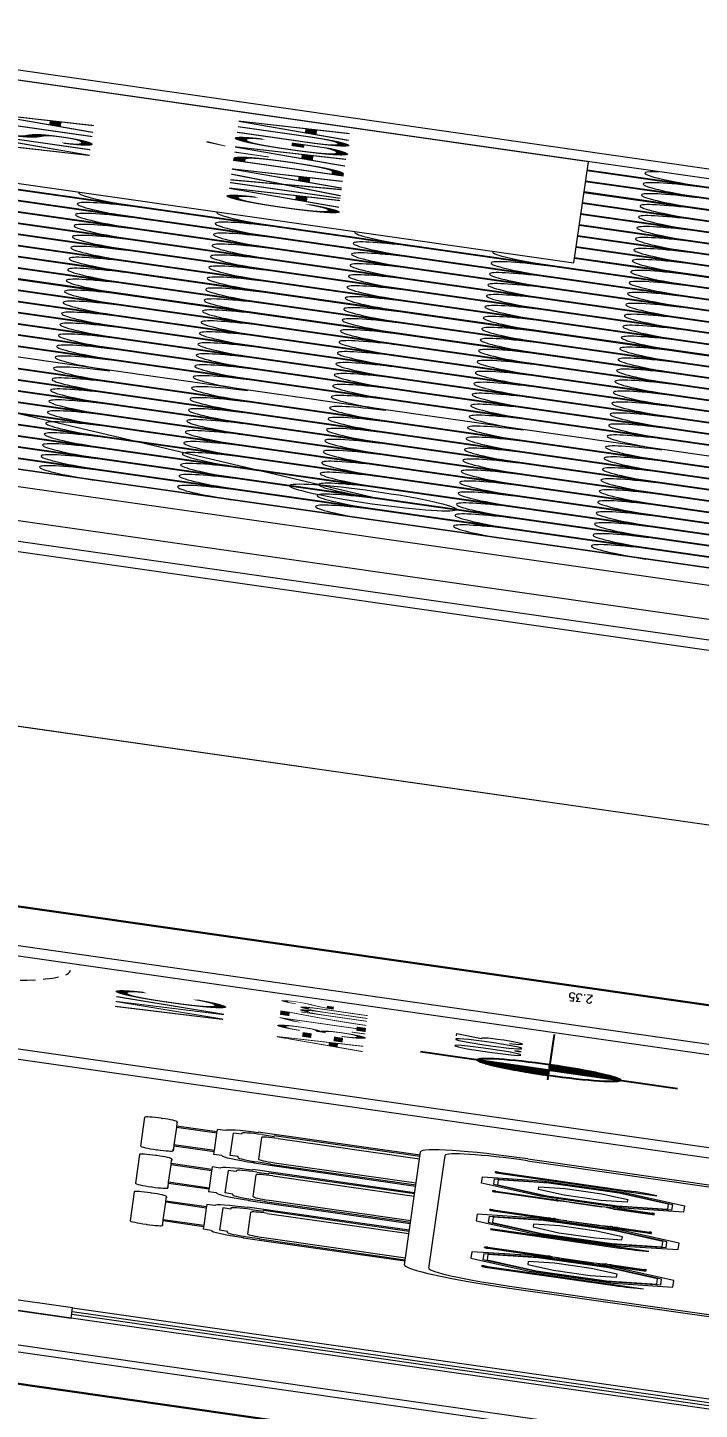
# Model space of a CAD drawing. Header units: millimetres. Extents: x -361192058 to 101130107379, y -14071650034 to 19218552450.
# Drawn here: x -135219.9 to -135174.8, y 41612.6 to 41705.3 of the extents above; entities that cross this region are included whole.
import ezdxf
from ezdxf.enums import TextEntityAlignment as Align

# ---------------------------------------------------------------- set-up
doc = ezdxf.new("R2010")
doc.units = ezdxf.units.MM
doc.header["$LTSCALE"] = 0.5
doc.linetypes.add('HIDDEN2', pattern=[0.1875, 0.125, -0.0625])
for name, color, linetype in [('02', 2, 'Continuous'), ('ARCO', 7, 'HIDDEN2'), ('COTAS', 7, 'Continuous'), ('DIVERSOS', 4, 'Continuous'), ('ESQUADRIA', 3, 'Continuous'), ('MOBIL-I', 251, 'Continuous'), ('parede', 2, 'Continuous'), ('PISO', 8, 'Continuous'), ('texto pequeno', 3, 'Continuous'), ('TEXTO2', 3, 'Continuous'), ('TXT_0', 7, 'Continuous'), ('V5', 4, 'Continuous')]:
    doc.layers.add(name, color=color, linetype=linetype)
doc.styles.add('ADITIVOCAD', font='ROMANS.shx')
doc.styles.add('SANSSERIF', font='sas_____.pfb', dxfattribs={"height": 1})
doc.styles.get("Standard").update_dxf_attribs({"font": 'txt.shx', "height": 0.12})
doc.dimstyles.new('ESCALA50', dxfattribs={"dimtxt": 0.1, "dimasz": 0.06, "dimexe": 0.18, "dimexo": 0.06, "dimgap": 0.1, "dimtad": 1, "dimzin": 4, "dimdsep": 46, "dimtxsty": 'Standard', "dimblk1": 'BOLA', "dimblk2": 'BOLA', "dimsah": 1, "dimcen": -0.06, "dimse1": 1, "dimse2": 1, "dimclrd": 7, "dimclrt": 3, "dimadec": 0, "dimazin": 0, "dimtfac": 1, "dimtix": 1, "dimtmove": 0, "dimatfit": 3, "dimldrblk": 'BOLA', "dimfxl": 0, "dimtolj": 1, "dimtzin": 4, "dimarcsym": 0})

# ---------------------------------------------------------------- blocks, each defined once
blk = doc.blocks.new('BOLA')
for p, q in [((0, -1.435), (0, 1.435)), ((-1.435, 0), (1.435, 0))]:
    blk.add_line(p, q)
blk.add_circle((0, 0), 0.452)
blk = doc.blocks.new('*D896')
at = {"layer": 'Defpoints', "color": 0, "transparency": 16777216}
for p in [(4172.3324, 2437.9651), (4172.8959, 2437.9651), (4172.3324, 2430.9151)]:
    blk.add_point(p, dxfattribs=at)
at = {"layer": 'DIVERSOS', "color": 7, "lineweight": -2, "transparency": 16777216}
blk.add_line((4172.8959, 2430.9751), (4172.8959, 2437.9051), dxfattribs=at)
at = {"layer": 'DIVERSOS', "color": 7, "lineweight": -2, "transparency": 16777216, "xscale": 0.06, "yscale": 0.06, "zscale": 0.06}
for p, rotation in [((4172.8959, 2437.9651), 90), ((4172.8959, 2430.9151), 270)]:
    blk.add_blockref('BOLA', p, dxfattribs=dict(at, rotation=rotation))
at = {"layer": 'DIVERSOS', "color": 3, "lineweight": 18, "transparency": 16777216, "insert": (4172.7359, 2434.4401), "char_height": 0.12, "attachment_point": 5, "rotation": 90}
blk.add_mtext('\\A1;7.05', dxfattribs=at)
blk = doc.blocks.new('Adc_nivelpl')
h = blk.add_hatch()
h.set_pattern_fill('_U', color=256, scale=0.005, angle=45, style=0, double=1)
h.set_pattern_definition([(45, (-5.8772514, -3.5161936), (-0.003535534, 0.003535534), []), (135, (-5.8772514, -3.5161936), (-0.003535534, -0.003535534), [])])
h.paths.add_polyline_path([(0.1954, -0.0865, 0.414214), (0.0865, -0.1954), (0.1954, -0.1954)])
h.paths.add_polyline_path([(0.1954, -0.1954), (0.1954, -0.3043, 0.414214), (0.3043, -0.1954)])
for p, q in [((0.1954, 0), (0.1954, -0.3908)), ((0.8958, -0.1954), (0, -0.1954))]:
    blk.add_line(p, q)
blk.add_circle((0.1954, -0.1954), 0.1089)
at = {"flags": 8}
blk.add_attdef('NIVEL', (0.3642, -0.1501), '', height=0.1, dxfattribs=at)
blk = doc.blocks.new('*D1426')
at = {"layer": 'Defpoints', "color": 0, "transparency": 16777216}
for p in [(4185.9588, 2433.2932), (4185.9588, 2430.9432), (4186.6764, 2430.9432)]:
    blk.add_point(p, dxfattribs=at)
at = {"layer": 'DIVERSOS', "color": 7, "lineweight": -2, "transparency": 16777216}
blk.add_line((4186.6764, 2433.2332), (4186.6764, 2431.0032), dxfattribs=at)
at = {"layer": 'DIVERSOS', "color": 7, "lineweight": -2, "transparency": 16777216, "xscale": 0.06, "yscale": 0.06, "zscale": 0.06}
for p, rotation in [((4186.6764, 2433.2932), 90), ((4186.6764, 2430.9432), 270)]:
    blk.add_blockref('BOLA', p, dxfattribs=dict(at, rotation=rotation))
at = {"layer": 'DIVERSOS', "color": 3, "lineweight": 18, "transparency": 16777216, "insert": (4186.5164, 2432.1182), "char_height": 0.12, "attachment_point": 5, "rotation": 90}
blk.add_mtext('\\A1;2.35', dxfattribs=at)
blk = doc.blocks.new('*D1464')
at = {"layer": 'Defpoints', "color": 0, "transparency": 16777216}
for p in [(4179.7425, 2433.2932), (4180.8088, 2433.2932), (4180.8088, 2427.1432)]:
    blk.add_point(p, dxfattribs=at)
at = {"layer": 'DIVERSOS', "color": 7, "lineweight": -2, "transparency": 16777216}
blk.add_line((4179.7425, 2427.2032), (4179.7425, 2433.2332), dxfattribs=at)
at = {"layer": 'DIVERSOS', "color": 7, "lineweight": -2, "transparency": 16777216, "xscale": 0.06, "yscale": 0.06, "zscale": 0.06}
for p, rotation in [((4179.7425, 2433.2932), 90), ((4179.7425, 2427.1432), 270)]:
    blk.add_blockref('BOLA', p, dxfattribs=dict(at, rotation=rotation))
at = {"layer": 'DIVERSOS', "color": 3, "lineweight": 18, "transparency": 16777216, "insert": (4179.5825, 2430.2182), "char_height": 0.12, "attachment_point": 5, "rotation": 90}
blk.add_mtext('\\A1;6.15', dxfattribs=at)
blk = doc.blocks.new('*D1773')
at = {"layer": '02', "color": 7, "lineweight": -2, "transparency": 16777216}
blk.add_line((4184.6688, 2432.868), (4185.8988, 2432.868), dxfattribs=at)
at = {"layer": 'Defpoints', "color": 0, "transparency": 16777216}
for p in [(4185.9588, 2432.868), (4184.6088, 2430.9503), (4185.9588, 2430.9503)]:
    blk.add_point(p, dxfattribs=at)
at = {"layer": '02', "color": 7, "lineweight": -2, "transparency": 16777216, "xscale": 0.06, "yscale": 0.06, "zscale": 0.06, "rotation": 180}
blk.add_blockref('BOLA', (4184.6088, 2432.868), dxfattribs=at)
at = {"layer": '02', "color": 7, "lineweight": -2, "transparency": 16777216, "xscale": 0.06, "yscale": 0.06, "zscale": 0.06}
blk.add_blockref('BOLA', (4185.9588, 2432.868), dxfattribs=at)
at = {"layer": '02', "color": 3, "transparency": 16777216, "insert": (4185.2838, 2433.028), "char_height": 0.12, "attachment_point": 5}
blk.add_mtext('\\A1;1.35', dxfattribs=at)
blk = doc.blocks.new('APROVADO QUADRA 21.2 MBVII')
at = {"layer": '02', "color": 2, "lineweight": 18}
blk.add_line((4185.9588, 2433.2932), (4185.9588, 2430.9432), dxfattribs=at)
at = {"layer": '02', "color": 8, "lineweight": 18}
for p, q in [((4192.2773, 2431.1104), (4192.2773, 2433.1934)), ((4192.7773, 2433.1934), (4192.7773, 2428.1934))]:
    blk.add_line(p, q, dxfattribs=at)
at = {"layer": '02', "lineweight": 18}
for points in [[(4189.29, 2443.4403), (4175.4514, 2443.4403), (4175.4514, 2409.6235), (4189.29, 2409.6235)], [(4189.29, 2434.2398), (4201.81, 2434.2398), (4201.81, 2425.7872), (4189.29, 2425.7872)]]:
    blk.add_lwpolyline(points, close=True, dxfattribs=at)
at = {"layer": 'ARCO', "lineweight": 18}
blk.add_arc((4185.8588, 2433.2932), 0.6, 180, 270, dxfattribs=at)
at = {"layer": 'COTAS', "lineweight": 18}
for p, q in [((4191.8273, 2430.7434), (4191.8273, 2433.1934)), ((4191.9773, 2430.7934), (4191.9773, 2433.1934)), ((4198.6773, 2430.7434), (4198.6773, 2433.1934)), ((4198.8273, 2433.1934), (4198.8273, 2430.7434))]:
    blk.add_line(p, q, dxfattribs=at)
at = {"layer": 'DIVERSOS', "lineweight": 18}
for p, q in [((4193.3525, 2432.4306), (4194.5231, 2433.4295)), ((4193.0273, 2433.1934), (4193.0273, 2431.1104)), ((4180.8088, 2430.6369), (4180.8088, 2432.6369)), ((4180.9588, 2432.6369), (4180.9588, 2430.6369))]:
    blk.add_line(p, q, dxfattribs=at)
blk.add_lwpolyline([(4198.6773, 2432.2434), (4198.6773, 2433.1934), (4197.1773, 2433.1934), (4197.1773, 2432.2434)], close=True, dxfattribs=at)
blk.add_circle((4193.3525, 2432.4306), 0.0956, dxfattribs=at)
at = {"layer": 'ESQUADRIA', "lineweight": 18}
for p, q in [((4180.8638, 2432.6369), (4180.8638, 2430.6369)), ((4180.9038, 2432.6369), (4180.9038, 2430.6369))]:
    blk.add_line(p, q, dxfattribs=at)
at = {"layer": 'MOBIL-I', "lineweight": 18}
for p, q in [((4182.7913, 2432.5672), (4182.7913, 2432.5681)), ((4183.3462, 2432.5672), (4183.3462, 2432.5681)), ((4183.4321, 2432.5672), (4183.4321, 2432.5681)), ((4182.3632, 2432.5497), (4182.3447, 2432.5497)), ((4182.4094, 2432.5035), (4182.4094, 2432.5497)), ((4182.4278, 2432.5035), (4182.4278, 2432.5497)), ((4182.6859, 2432.5035), (4182.6859, 2432.5497)), ((4182.7044, 2432.5035), (4182.7044, 2432.5497)), ((4182.7693, 2432.5497), (4182.7508, 2432.5497)), ((4182.918, 2432.5497), (4182.8996, 2432.5497)), ((4182.9642, 2432.5035), (4182.9642, 2432.5497)), ((4182.9827, 2432.5035), (4182.9827, 2432.5497)), ((4183.2407, 2432.5035), (4183.2407, 2432.5497)), ((4183.2592, 2432.5035), (4183.2592, 2432.5497)), ((4183.3241, 2432.5497), (4183.3056, 2432.5497)), ((4183.4541, 2432.5497), (4183.4726, 2432.5497)), ((4183.519, 2432.5035), (4183.519, 2432.5497)), ((4183.5375, 2432.5035), (4183.5375, 2432.5497)), ((4183.7956, 2432.5035), (4183.7956, 2432.5497)), ((4183.814, 2432.5035), (4183.814, 2432.5497)), ((4183.8602, 2432.5497), (4183.8787, 2432.5497)), ((4182.4094, 2432.5035), (4182.3725, 2432.5035)), ((4182.3725, 2432.4943), (4182.3725, 2432.5035)), ((4182.4278, 2432.5035), (4182.4094, 2432.5035)), ((4182.6859, 2432.5035), (4182.4278, 2432.5035)), ((4182.7044, 2432.5035), (4182.6859, 2432.5035)), ((4182.7413, 2432.5035), (4182.7044, 2432.5035)), ((4182.7413, 2432.4943), (4182.7413, 2432.5035)), ((4182.9642, 2432.5035), (4182.9273, 2432.5035)), ((4182.9273, 2432.4943), (4182.9273, 2432.5035)), ((4182.9827, 2432.5035), (4182.9642, 2432.5035)), ((4183.2407, 2432.5035), (4182.9827, 2432.5035)), ((4183.2592, 2432.5035), (4183.2407, 2432.5035)), ((4183.2961, 2432.5035), (4183.2592, 2432.5035)), ((4183.2961, 2432.4943), (4183.2961, 2432.5035)), ((4183.4821, 2432.5035), (4183.519, 2432.5035)), ((4183.4821, 2432.4943), (4183.4821, 2432.5035)), ((4183.519, 2432.5035), (4183.5375, 2432.5035)), ((4183.5375, 2432.5035), (4183.7956, 2432.5035)), ((4183.7956, 2432.5035), (4183.814, 2432.5035)), ((4183.814, 2432.5035), (4183.8509, 2432.5035)), ((4183.8509, 2432.4943), (4183.8509, 2432.5035)), ((4182.3771, 2432.4758), (4182.3909, 2432.4758)), ((4182.7228, 2432.4851), (4182.3909, 2432.4851)), ((4182.3909, 2432.4758), (4182.3909, 2432.4851)), ((4182.7228, 2432.4758), (4182.7228, 2432.4851)), ((4182.7367, 2432.4758), (4182.7228, 2432.4758)), ((4182.9319, 2432.4758), (4182.9458, 2432.4758)), ((4183.2776, 2432.4851), (4182.9458, 2432.4851)), ((4182.9458, 2432.4758), (4182.9458, 2432.4851)), ((4183.2776, 2432.4758), (4183.2776, 2432.4851)), ((4183.2915, 2432.4758), (4183.2776, 2432.4758)), ((4183.4867, 2432.4758), (4183.5006, 2432.4758)), ((4183.5006, 2432.4851), (4183.8325, 2432.4851)), ((4183.5006, 2432.4758), (4183.5006, 2432.4851)), ((4183.8325, 2432.4758), (4183.8325, 2432.4851)), ((4183.8463, 2432.4758), (4183.8325, 2432.4758)), ((4182.3262, 2432.2728), (4182.3262, 2432.4574)), ((4182.3356, 2432.4574), (4182.3262, 2432.4574)), ((4182.354, 2432.4528), (4182.354, 2432.4389)), ((4182.3955, 2432.4528), (4182.7182, 2432.4528)), ((4182.7597, 2432.4528), (4182.7597, 2432.4389)), ((4182.7782, 2432.4574), (4182.7876, 2432.4574)), ((4182.7876, 2432.2728), (4182.7876, 2432.4574)), ((4182.881, 2432.2728), (4182.881, 2432.4574)), ((4182.8904, 2432.4574), (4182.881, 2432.4574)), ((4182.9088, 2432.4528), (4182.9088, 2432.4389)), ((4182.9504, 2432.4528), (4183.273, 2432.4528)), ((4183.3146, 2432.4528), (4183.3146, 2432.4389)), ((4183.333, 2432.4574), (4183.3424, 2432.4574)), ((4183.3424, 2432.2728), (4183.3424, 2432.4574)), ((4183.4358, 2432.2728), (4183.4358, 2432.4574)), ((4183.4452, 2432.4574), (4183.4358, 2432.4574)), ((4183.4637, 2432.4528), (4183.4637, 2432.4389)), ((4183.8279, 2432.4528), (4183.5052, 2432.4528)), ((4183.8694, 2432.4528), (4183.8694, 2432.4389)), ((4183.8878, 2432.4574), (4183.8972, 2432.4574)), ((4183.8972, 2432.2728), (4183.8972, 2432.4574)), ((4182.3446, 2432.2728), (4182.3446, 2432.4389)), ((4182.354, 2432.4389), (4182.3446, 2432.4389)), ((4182.3771, 2432.4343), (4182.3771, 2432.2728)), ((4182.7367, 2432.4343), (4182.7367, 2432.2728)), ((4182.7597, 2432.4389), (4182.7691, 2432.4389)), ((4182.7691, 2432.2728), (4182.7691, 2432.4389)), ((4182.8994, 2432.2728), (4182.8994, 2432.4389)), ((4182.9088, 2432.4389), (4182.8994, 2432.4389)), ((4182.9319, 2432.4343), (4182.9319, 2432.2728)), ((4183.2915, 2432.4343), (4183.2915, 2432.2728)), ((4183.3146, 2432.4389), (4183.324, 2432.4389)), ((4183.324, 2432.2728), (4183.324, 2432.4389)), ((4183.4543, 2432.2728), (4183.4543, 2432.4389)), ((4183.4637, 2432.4389), (4183.4543, 2432.4389)), ((4183.4867, 2432.4343), (4183.4867, 2432.2728)), ((4183.8463, 2432.4343), (4183.8463, 2432.2728)), ((4183.8694, 2432.4389), (4183.8788, 2432.4389)), ((4183.8788, 2432.2728), (4183.8788, 2432.4389)), ((4182.276, 2432.2728), (4183.9474, 2432.2728)), ((4182.276, 2432.2448), (4183.9474, 2432.2448)), ((4182.4093, 2432.1822), (4182.4093, 2432.0345)), ((4182.4121, 2432.1803), (4182.4121, 2432.1176)), ((4182.413, 2432.1859), (4182.4195, 2432.1859)), ((4182.4148, 2432.1831), (4182.4176, 2432.1831)), ((4182.4204, 2432.1803), (4182.4204, 2432.1176)), ((4182.4232, 2432.1822), (4182.4232, 2432.0013)), ((4182.6881, 2432.1822), (4182.6881, 2432.1134)), ((4182.6908, 2432.1822), (4182.6908, 2432.1189)), ((4182.6918, 2432.1859), (4182.6982, 2432.1859)), ((4182.6918, 2432.1831), (4182.6982, 2432.1831)), ((4182.6991, 2432.1822), (4182.6991, 2432.1189)), ((4182.7019, 2432.1822), (4182.7019, 2432.1134)), ((4182.9641, 2432.1822), (4182.9641, 2432.0345)), ((4182.9669, 2432.1803), (4182.9669, 2432.1176)), ((4182.9752, 2432.1803), (4182.9752, 2432.1176)), ((4182.978, 2432.1822), (4182.978, 2432.0013)), ((4183.2429, 2432.1822), (4183.2429, 2432.1134)), ((4183.2457, 2432.1822), (4183.2457, 2432.1189)), ((4183.2466, 2432.1859), (4183.253, 2432.1859)), ((4183.2466, 2432.1831), (4183.253, 2432.1831)), ((4183.254, 2432.1822), (4183.254, 2432.1189)), ((4183.2567, 2432.1822), (4183.2567, 2432.1134)), ((4183.5215, 2432.1822), (4183.5215, 2432.1134)), ((4183.5243, 2432.1822), (4183.5243, 2432.1189)), ((4183.5316, 2432.1859), (4183.5252, 2432.1859)), ((4183.5316, 2432.1831), (4183.5252, 2432.1831)), ((4183.5326, 2432.1822), (4183.5326, 2432.1189)), ((4183.5353, 2432.1822), (4183.5353, 2432.1134)), ((4183.8002, 2432.1822), (4183.8002, 2432.0013)), ((4183.803, 2432.1803), (4183.803, 2432.1176)), ((4183.8104, 2432.1859), (4183.8039, 2432.1859)), ((4183.8086, 2432.1831), (4183.8058, 2432.1831)), ((4183.8113, 2432.1803), (4183.8113, 2432.1176)), ((4183.8141, 2432.1822), (4183.8141, 2432.0345)), ((4182.1548, 2432.1516), (4182.1548, 2431.5923)), ((4182.1828, 2432.1516), (4182.1828, 2431.5923)), ((4184.0406, 2432.1516), (4184.0406, 2431.5923)), ((4184.0686, 2432.1516), (4184.0686, 2431.5923)), ((4182.6936, 2432.1162), (4182.6964, 2432.1162)), ((4183.2484, 2432.1162), (4183.2512, 2432.1162)), ((4183.5298, 2432.1162), (4183.527, 2432.1162)), ((4182.4093, 2432.112), (4182.4232, 2432.112)), ((4182.4148, 2432.1148), (4182.4176, 2432.1148)), ((4182.7019, 2432.1134), (4182.6881, 2432.1134)), ((4182.9641, 2432.112), (4182.978, 2432.112)), ((4182.9697, 2432.1148), (4182.9724, 2432.1148)), ((4183.2567, 2432.1134), (4183.2429, 2432.1134)), ((4183.5215, 2432.1134), (4183.5353, 2432.1134)), ((4183.8141, 2432.112), (4183.8002, 2432.112)), ((4183.8086, 2432.1148), (4183.8058, 2432.1148)), ((4182.6927, 2432.0982), (4182.6927, 2432.0613)), ((4182.6973, 2432.0982), (4182.6973, 2432.0613)), ((4183.2475, 2432.0982), (4183.2475, 2432.0613)), ((4183.2521, 2432.0982), (4183.2521, 2432.0613)), ((4183.5261, 2432.0982), (4183.5261, 2432.0613)), ((4183.5307, 2432.0982), (4183.5307, 2432.0613)), ((4182.6858, 2432.0462), (4182.6861, 2432.0038)), ((4182.6885, 2432.0404), (4182.6882, 2432.0038)), ((4182.6897, 2432.0428), (4182.6898, 2432.0428)), ((4182.691, 2432.0404), (4182.6913, 2432.0038)), ((4182.6938, 2432.0404), (4182.6934, 2432.0038)), ((4182.695, 2432.0428), (4182.695, 2432.0428)), ((4182.6962, 2432.0404), (4182.6965, 2432.0038)), ((4182.699, 2432.0404), (4182.6986, 2432.0038)), ((4182.7002, 2432.0428), (4182.7003, 2432.0428)), ((4182.7015, 2432.0404), (4182.7018, 2432.0038)), ((4182.7042, 2432.0462), (4182.7039, 2432.0038)), ((4183.2406, 2432.0462), (4183.2409, 2432.0038)), ((4183.2434, 2432.0404), (4183.243, 2432.0038)), ((4183.2446, 2432.0428), (4183.2446, 2432.0428)), ((4183.2458, 2432.0404), (4183.2462, 2432.0038)), ((4183.2486, 2432.0404), (4183.2483, 2432.0038)), ((4183.2498, 2432.0428), (4183.2498, 2432.0428)), ((4183.251, 2432.0404), (4183.2514, 2432.0038)), ((4183.2538, 2432.0404), (4183.2535, 2432.0038)), ((4183.255, 2432.0428), (4183.2551, 2432.0428)), ((4183.2563, 2432.0404), (4183.2566, 2432.0038)), ((4183.259, 2432.0462), (4183.2587, 2432.0038)), ((4183.5192, 2432.0462), (4183.5195, 2432.0038)), ((4183.5219, 2432.0404), (4183.5216, 2432.0038)), ((4183.5232, 2432.0428), (4183.5231, 2432.0428)), ((4183.5244, 2432.0404), (4183.5248, 2432.0038)), ((4183.5272, 2432.0404), (4183.5269, 2432.0038)), ((4183.5284, 2432.0428), (4183.5284, 2432.0428)), ((4183.5296, 2432.0404), (4183.53, 2432.0038)), ((4183.5324, 2432.0404), (4183.5321, 2432.0038)), ((4183.5337, 2432.0428), (4183.5336, 2432.0428)), ((4183.5349, 2432.0404), (4183.5352, 2432.0038)), ((4183.5376, 2432.0462), (4183.5373, 2432.0038)), ((4182.6871, 2432.0013), (4182.6872, 2432.0013)), ((4182.6924, 2432.0013), (4182.6924, 2432.0013)), ((4182.6976, 2432.0013), (4182.6976, 2432.0013)), ((4182.7028, 2432.0013), (4182.7028, 2432.0013)), ((4183.242, 2432.0013), (4183.242, 2432.0013)), ((4183.2472, 2432.0013), (4183.2472, 2432.0013)), ((4183.2524, 2432.0013), (4183.2524, 2432.0013)), ((4183.2577, 2432.0013), (4183.2577, 2432.0013)), ((4183.5206, 2432.0013), (4183.5206, 2432.0013)), ((4183.5258, 2432.0013), (4183.5258, 2432.0013)), ((4183.531, 2432.0013), (4183.531, 2432.0013)), ((4183.5363, 2432.0013), (4183.5362, 2432.0013))]:
    blk.add_line(p, q, dxfattribs=at)
for points in [[(4182.7729, 2432.5866), (4182.3446, 2432.5866, 0.414214), (4182.3262, 2432.5681), (4182.3262, 2432.5672, 0.414214), (4182.3437, 2432.5497), (4182.4094, 2432.5497, 0.414214)], [(4182.7913, 2432.5681, 0.414214), (4182.7729, 2432.5866, 0.414214)], [(4183.3277, 2432.5866), (4182.8994, 2432.5866, 0.414214), (4182.881, 2432.5681), (4182.881, 2432.5672, 0.414214), (4182.8985, 2432.5497), (4182.9642, 2432.5497, 0.414214)], [(4183.3462, 2432.5681, 0.414214), (4183.3277, 2432.5866, 0.414214)], [(4183.4321, 2432.5681, -0.414214), (4183.4505, 2432.5866, -0.414214)], [(4183.4505, 2432.5866), (4183.8788, 2432.5866, -0.414214), (4183.8972, 2432.5681), (4183.8972, 2432.5672, -0.414214), (4183.8797, 2432.5497), (4183.814, 2432.5497, -0.414214)], [(4182.7044, 2432.5497), (4182.7738, 2432.5497, 0.414214), (4182.7913, 2432.5672)], [(4183.2592, 2432.5497), (4183.3286, 2432.5497, 0.414214), (4183.3462, 2432.5672)], [(4183.519, 2432.5497), (4183.4496, 2432.5497, -0.414214), (4183.4321, 2432.5672)], [(4182.4094, 2432.5497), (4182.4278, 2432.5497, 0.414214)], [(4182.4278, 2432.5497), (4182.6859, 2432.5497, 0.414214)], [(4182.6859, 2432.5497), (4182.7044, 2432.5497, 0.414214)], [(4182.9642, 2432.5497), (4182.9827, 2432.5497, 0.414214)], [(4182.9827, 2432.5497), (4183.2407, 2432.5497, 0.414214)], [(4183.2407, 2432.5497), (4183.2592, 2432.5497, 0.414214)], [(4183.5375, 2432.5497), (4183.519, 2432.5497, -0.414214)], [(4183.7956, 2432.5497), (4183.5375, 2432.5497, -0.414214)], [(4183.814, 2432.5497), (4183.7956, 2432.5497, -0.414214)]]:
    blk.add_lwpolyline(points, format="xyb", dxfattribs=at)
for points in [[(4182.4416, 2432.0364), (4182.5092, 2431.9688), (4182.6048, 2431.9688), (4182.6724, 2432.0364), (4182.6724, 2432.132), (4182.6048, 2432.1995), (4182.5092, 2432.1995), (4182.4416, 2432.132)], [(4182.9965, 2432.0364), (4183.064, 2431.9688), (4183.1596, 2431.9688), (4183.2272, 2432.0364), (4183.2272, 2432.132), (4183.1596, 2432.1995), (4183.064, 2432.1995), (4182.9965, 2432.132)], [(4183.7818, 2432.0364), (4183.7142, 2431.9688), (4183.6186, 2431.9688), (4183.551, 2432.0364), (4183.551, 2432.132), (4183.6186, 2432.1995), (4183.7142, 2432.1995), (4183.7818, 2432.132)], [(4182.4555, 2432.0421), (4182.5149, 2431.9827), (4182.599, 2431.9827), (4182.6585, 2432.0421), (4182.6585, 2432.1262), (4182.599, 2432.1857), (4182.5149, 2432.1857), (4182.4555, 2432.1262)], [(4182.4601, 2432.044), (4182.5169, 2431.9873), (4182.5971, 2431.9873), (4182.6539, 2432.044), (4182.6539, 2432.1243), (4182.5971, 2432.1811), (4182.5169, 2432.1811), (4182.4601, 2432.1243)], [(4183.0103, 2432.0421), (4183.0698, 2431.9827), (4183.1539, 2431.9827), (4183.2133, 2432.0421), (4183.2133, 2432.1262), (4183.1539, 2432.1857), (4183.0698, 2432.1857), (4183.0103, 2432.1262)], [(4183.0149, 2432.044), (4183.0717, 2431.9873), (4183.152, 2431.9873), (4183.2087, 2432.044), (4183.2087, 2432.1243), (4183.152, 2432.1811), (4183.0717, 2432.1811), (4183.0149, 2432.1243)], [(4183.7679, 2432.0421), (4183.7085, 2431.9827), (4183.6244, 2431.9827), (4183.5649, 2432.0421), (4183.5649, 2432.1262), (4183.6244, 2432.1857), (4183.7085, 2432.1857), (4183.7679, 2432.1262)], [(4183.7633, 2432.044), (4183.7065, 2431.9873), (4183.6263, 2431.9873), (4183.5695, 2432.044), (4183.5695, 2432.1243), (4183.6263, 2432.1811), (4183.7065, 2432.1811), (4183.7633, 2432.1243)], [(4182.5062, 2432.0632), (4182.536, 2432.0334), (4182.578, 2432.0334), (4182.6078, 2432.0632), (4182.6078, 2432.1052), (4182.578, 2432.1349), (4182.536, 2432.1349), (4182.5062, 2432.1052)], [(4183.0611, 2432.0632), (4183.0908, 2432.0334), (4183.1328, 2432.0334), (4183.1626, 2432.0632), (4183.1626, 2432.1052), (4183.1328, 2432.1349), (4183.0908, 2432.1349), (4183.0611, 2432.1052)], [(4183.7172, 2432.0632), (4183.6874, 2432.0334), (4183.6454, 2432.0334), (4183.6156, 2432.0632), (4183.6156, 2432.1052), (4183.6454, 2432.1349), (4183.6874, 2432.1349), (4183.7172, 2432.1052)]]:
    blk.add_lwpolyline(points, close=True, dxfattribs=at)
for centre, radius, start, end in [((4182.3725, 2432.4574), 0.0369, 90, 180), ((4182.7413, 2432.4574), 0.0369, 0, 90), ((4182.9273, 2432.4574), 0.0369, 90, 180), ((4183.2961, 2432.4574), 0.0369, 0, 90), ((4183.4821, 2432.4574), 0.0369, 90, 180), ((4183.8509, 2432.4574), 0.0369, 0, 90), ((4182.3771, 2432.4528), 0.0231, 90, 180), ((4182.7367, 2432.4528), 0.0231, 0, 90), ((4182.9319, 2432.4528), 0.0231, 90, 180), ((4183.2915, 2432.4528), 0.0231, 0, 90), ((4183.4867, 2432.4528), 0.0231, 90, 180), ((4183.8463, 2432.4528), 0.0231, 0, 90), ((4182.3955, 2432.4343), 0.0185, 90, 180), ((4182.7182, 2432.4343), 0.0185, 0, 90), ((4182.9504, 2432.4343), 0.0185, 90, 180), ((4183.273, 2432.4343), 0.0185, 0, 90), ((4183.5052, 2432.4343), 0.0185, 90, 180), ((4183.8279, 2432.4343), 0.0185, 0, 90), ((4182.276, 2432.1516), 0.1212, 90, 180), ((4183.9474, 2432.1516), 0.1212, 0, 90), ((4182.276, 2432.1516), 0.0932, 90, 180), ((4183.9474, 2432.1516), 0.0932, 0, 90), ((4182.413, 2432.1822), 0.00369, 90, 180), ((4182.4148, 2432.1803), 0.00277, 90, 180), ((4182.4176, 2432.1803), 0.00277, 0, 90), ((4182.4195, 2432.1822), 0.00369, 0, 90), ((4182.6918, 2432.1822), 0.00369, 90, 180), ((4182.6918, 2432.1822), 0.000923, 90, 180), ((4182.6982, 2432.1822), 0.00369, 0, 90), ((4182.6982, 2432.1822), 0.000923, 0, 90), ((4183.2466, 2432.1822), 0.00369, 90, 180), ((4183.2466, 2432.1822), 0.000923, 90, 180), ((4183.253, 2432.1822), 0.00369, 0, 90), ((4183.253, 2432.1822), 0.000923, 0, 90), ((4183.5252, 2432.1822), 0.00369, 90, 180), ((4183.5252, 2432.1822), 0.000923, 90, 180), ((4183.5316, 2432.1822), 0.00369, 0, 90), ((4183.5316, 2432.1822), 0.000923, 0, 90), ((4183.8039, 2432.1822), 0.00369, 90, 180), ((4183.8058, 2432.1803), 0.00277, 90, 180), ((4183.8086, 2432.1803), 0.00277, 0, 90), ((4183.8104, 2432.1822), 0.00369, 0, 90), ((4182.4148, 2432.1176), 0.00277, 180, 270), ((4182.4176, 2432.1176), 0.00277, 270, 0), ((4182.6936, 2432.1189), 0.00277, 180, 270), ((4182.6964, 2432.1189), 0.00277, 270, 0), ((4182.9697, 2432.1176), 0.00277, 180, 270), ((4182.9724, 2432.1176), 0.00277, 270, 0), ((4183.2484, 2432.1189), 0.00277, 180, 270), ((4183.2512, 2432.1189), 0.00277, 270, 0), ((4183.527, 2432.1189), 0.00277, 180, 270), ((4183.5298, 2432.1189), 0.00277, 270, 0), ((4183.8058, 2432.1176), 0.00277, 180, 270), ((4183.8086, 2432.1176), 0.00277, 270, 0), ((4182.6916, 2432.1134), 0.00355, 180, 219.3605), ((4182.6755, 2432.1002), 0.0173, 353.468, 39.3605), ((4182.7145, 2432.1002), 0.0173, 140.6395, 186.532), ((4182.6984, 2432.1134), 0.00355, 320.6395, 0), ((4183.2464, 2432.1134), 0.00355, 180, 219.3605), ((4183.2303, 2432.1002), 0.0173, 353.468, 39.3605), ((4183.2693, 2432.1002), 0.0173, 140.6395, 186.532), ((4183.2532, 2432.1134), 0.00355, 320.6395, 0), ((4183.525, 2432.1134), 0.00355, 180, 219.3605), ((4183.5089, 2432.1002), 0.0173, 353.468, 39.3605), ((4183.5479, 2432.1002), 0.0173, 140.6395, 186.532), ((4183.5318, 2432.1134), 0.00355, 320.6395, 0), ((4182.6586, 2432.0697), 0.0351, 322.6134, 346.1777), ((4182.7314, 2432.0697), 0.0351, 193.8223, 217.3866), ((4183.2134, 2432.0697), 0.0351, 322.6134, 346.1777), ((4183.2862, 2432.0697), 0.0351, 193.8223, 217.3866), ((4183.492, 2432.0697), 0.0351, 322.6134, 346.1777), ((4183.5648, 2432.0697), 0.0351, 193.8223, 217.3866), ((4182.6893, 2432.0462), 0.00355, 142.6134, 180), ((4182.6914, 2432.0405), 0.00283, 125.0574, 182.8029), ((4182.6882, 2432.0405), 0.00283, 357.1971, 54.9426), ((4182.6966, 2432.0405), 0.00283, 125.0574, 182.8029), ((4182.6934, 2432.0405), 0.00283, 357.1971, 54.9426), ((4182.7018, 2432.0405), 0.00283, 125.0574, 182.8029), ((4182.6986, 2432.0405), 0.00283, 357.1971, 54.9426), ((4182.7007, 2432.0462), 0.00355, 0, 37.3866), ((4183.2441, 2432.0462), 0.00355, 142.6134, 180), ((4183.2462, 2432.0405), 0.00283, 125.0574, 182.8029), ((4183.243, 2432.0405), 0.00283, 357.1971, 54.9426), ((4183.2514, 2432.0405), 0.00283, 125.0574, 182.8029), ((4183.2482, 2432.0405), 0.00283, 357.1971, 54.9426), ((4183.2566, 2432.0405), 0.00283, 125.0574, 182.8029), ((4183.2535, 2432.0405), 0.00283, 357.1971, 54.9426), ((4183.2555, 2432.0462), 0.00355, 0, 37.3866), ((4183.5227, 2432.0462), 0.00355, 142.6134, 180), ((4183.5248, 2432.0405), 0.00283, 125.0574, 182.8029), ((4183.5216, 2432.0405), 0.00283, 357.1971, 54.9426), ((4183.53, 2432.0405), 0.00283, 125.0574, 182.8029), ((4183.5268, 2432.0405), 0.00283, 357.1971, 54.9426), ((4183.5352, 2432.0405), 0.00283, 125.0574, 182.8029), ((4183.532, 2432.0405), 0.00283, 357.1971, 54.9426), ((4183.5341, 2432.0462), 0.00355, 0, 37.3866), ((4182.4648, 2432.0382), 0.0556, 183.8032, 221.5035), ((4183.0196, 2432.0382), 0.0556, 183.8032, 221.5035), ((4183.7586, 2432.0382), 0.0556, 318.4965, 356.1968), ((4182.6886, 2432.0034), 0.00253, 169.8701, 235.3535), ((4182.6857, 2432.0034), 0.00253, 304.6465, 10.1299), ((4182.6938, 2432.0034), 0.00252, 169.4333, 235.0763), ((4182.6909, 2432.0034), 0.00253, 304.6465, 10.1299), ((4182.699, 2432.0034), 0.00253, 169.8701, 235.3535), ((4182.6962, 2432.0033), 0.00251, 305.2035, 11.0044), ((4182.7043, 2432.0034), 0.00253, 169.8701, 235.3535), ((4182.7014, 2432.0033), 0.00251, 305.2035, 11.0044), ((4183.2434, 2432.0034), 0.00253, 169.8701, 235.3535), ((4183.2405, 2432.0034), 0.00253, 304.6465, 10.1299), ((4183.2486, 2432.0034), 0.00252, 169.4333, 235.0763), ((4183.2458, 2432.0034), 0.00253, 304.6465, 10.1299), ((4183.2539, 2432.0034), 0.00253, 169.8701, 235.3535), ((4183.251, 2432.0033), 0.00251, 305.2035, 11.0044), ((4183.2591, 2432.0034), 0.00253, 169.8701, 235.3535), ((4183.2562, 2432.0033), 0.00251, 305.2035, 11.0044), ((4183.522, 2432.0033), 0.00251, 168.9956, 234.7965), ((4183.5191, 2432.0034), 0.00253, 304.6465, 10.1299), ((4183.5272, 2432.0033), 0.00251, 168.9956, 234.7965), ((4183.5244, 2432.0034), 0.00253, 304.6465, 10.1299), ((4183.5325, 2432.0034), 0.00253, 169.8701, 235.3535), ((4183.5296, 2432.0034), 0.00252, 304.9237, 10.5667), ((4183.5377, 2432.0034), 0.00253, 169.8701, 235.3535), ((4183.5348, 2432.0034), 0.00253, 304.6465, 10.1299)]:
    blk.add_arc(centre, radius, start, end, dxfattribs=at)
at = {"layer": 'parede', "lineweight": 18}
for p, q in [((4186.1088, 2441.1432), (4186.1088, 2416.1432)), ((4180.9588, 2432.6369), (4180.9588, 2433.4432)), ((4180.8088, 2432.6369), (4180.8088, 2433.2932)), ((4184.4588, 2433.2932), (4184.4588, 2430.7932)), ((4184.6088, 2433.2932), (4184.6088, 2430.9432)), ((4180.8088, 2432.6369), (4180.9588, 2432.6369))]:
    blk.add_line(p, q, dxfattribs=at)
blk.add_lwpolyline([(4180.0588, 2433.2932), (4180.8088, 2433.2932), (4180.8088, 2432.6369)], dxfattribs=at)
at = {"layer": 'PISO', "lineweight": 18}
for p, q in [((4180.3088, 2433.2932), (4180.3088, 2426.4932)), ((4180.2088, 2432.6932), (4180.2088, 2426.3932))]:
    blk.add_line(p, q, dxfattribs=at)
at = {"layer": 'V5', "lineweight": 18}
for p, q in [((4198.6773, 2431.1725), (4198.6773, 2433.108)), ((4193.0273, 2431.1104), (4193.0273, 2433.0604)), ((4193.1797, 2431.1725), (4193.1797, 2433.0604)), ((4193.1899, 2431.1725), (4193.1899, 2433.0604)), ((4193.3423, 2431.1725), (4193.3423, 2433.0604)), ((4193.3525, 2431.1725), (4193.3525, 2433.0604)), ((4193.5049, 2431.1725), (4193.5049, 2433.0604)), ((4193.515, 2431.1725), (4193.515, 2433.0604)), ((4193.6675, 2431.1725), (4193.6675, 2433.0604)), ((4193.6776, 2431.1725), (4193.6776, 2433.0604)), ((4193.83, 2431.1725), (4193.83, 2433.0604)), ((4193.8402, 2431.1725), (4193.8402, 2433.0604)), ((4193.9926, 2431.1725), (4193.9926, 2433.0604)), ((4194.0028, 2431.1725), (4194.0028, 2433.0604)), ((4194.1552, 2431.1725), (4194.1552, 2433.0604)), ((4194.1653, 2431.1725), (4194.1653, 2433.0604)), ((4194.3177, 2431.1725), (4194.3177, 2433.0604)), ((4194.3279, 2431.1725), (4194.3279, 2433.0604)), ((4194.4803, 2431.1725), (4194.4803, 2433.0604)), ((4194.4905, 2431.1725), (4194.4905, 2433.0604)), ((4194.653, 2431.1725), (4194.653, 2433.0604)), ((4194.8054, 2431.1725), (4194.8054, 2433.0604)), ((4194.8156, 2431.1725), (4194.8156, 2433.0604)), ((4194.968, 2431.1725), (4194.968, 2433.0604)), ((4194.9782, 2431.1725), (4194.9782, 2433.0604)), ((4195.1306, 2431.1725), (4195.1306, 2433.0604)), ((4195.1407, 2431.1725), (4195.1407, 2433.0604)), ((4195.2932, 2431.1725), (4195.2932, 2433.0604)), ((4195.3033, 2431.1725), (4195.3033, 2433.0604)), ((4195.4557, 2431.1725), (4195.4557, 2433.0604)), ((4195.4659, 2431.1725), (4195.4659, 2433.0604)), ((4195.6183, 2431.1725), (4195.6183, 2433.0604)), ((4195.6285, 2431.1725), (4195.6285, 2433.0604)), ((4195.7809, 2431.1725), (4195.7809, 2433.0604)), ((4195.791, 2431.1725), (4195.791, 2433.0604)), ((4195.9434, 2431.1725), (4195.9434, 2433.0604)), ((4195.9536, 2431.1725), (4195.9536, 2433.0604)), ((4196.106, 2431.1725), (4196.106, 2433.0604)), ((4196.1162, 2431.1725), (4196.1162, 2433.0604)), ((4196.2686, 2431.1725), (4196.2686, 2433.0604)), ((4196.2787, 2431.1725), (4196.2787, 2433.0604)), ((4196.4311, 2431.1725), (4196.4311, 2433.0604)), ((4196.4413, 2431.1725), (4196.4413, 2433.0604)), ((4196.5937, 2431.1725), (4196.5937, 2433.0604)), ((4196.6039, 2431.1725), (4196.6039, 2433.0604)), ((4196.7563, 2431.1725), (4196.7563, 2433.0604)), ((4196.7664, 2431.1725), (4196.7664, 2433.0604)), ((4196.9189, 2431.1725), (4196.9189, 2433.0604)), ((4196.929, 2431.1725), (4196.929, 2433.0604)), ((4197.0814, 2431.1725), (4197.0814, 2433.0604)), ((4197.0916, 2431.1725), (4197.0916, 2433.0604)), ((4197.244, 2431.1725), (4197.244, 2432.2434)), ((4197.2542, 2431.1725), (4197.2542, 2432.2434)), ((4197.4066, 2431.1725), (4197.4066, 2432.2434)), ((4197.4167, 2431.1725), (4197.4167, 2432.2434)), ((4197.5691, 2431.1725), (4197.5691, 2432.2434)), ((4197.5793, 2431.1725), (4197.5793, 2432.2434)), ((4197.7317, 2431.1725), (4197.7317, 2432.2434)), ((4197.7419, 2431.1725), (4197.7419, 2432.2434)), ((4197.8943, 2431.1725), (4197.8943, 2432.2434)), ((4197.9044, 2431.1725), (4197.9044, 2432.2434)), ((4198.0568, 2431.1725), (4198.0568, 2432.2434)), ((4198.067, 2431.1725), (4198.067, 2432.2434)), ((4198.2194, 2431.1725), (4198.2194, 2432.2434)), ((4198.2296, 2431.1725), (4198.2296, 2432.2434)), ((4198.382, 2431.1725), (4198.382, 2432.2434)), ((4198.3921, 2431.1725), (4198.3921, 2432.2434)), ((4198.5446, 2431.1725), (4198.5446, 2432.2434)), ((4198.5547, 2431.1725), (4198.5547, 2432.2434))]:
    blk.add_line(p, q, dxfattribs=at)
for centre, start in [((4193.1035, 2432.7309), 10.8161), ((4193.2661, 2432.7309), 10.8161), ((4193.4287, 2432.7309), 10.8161), ((4193.5913, 2432.7309), 10.8161), ((4193.7538, 2432.7309), 10.8161), ((4193.9164, 2432.7309), 10.8161), ((4194.079, 2432.7309), 10.8161), ((4194.2415, 2432.7309), 10.8161), ((4194.4041, 2432.7309), 10.8161), ((4194.5667, 2432.7309), 10.8161), ((4194.7292, 2432.7309), 10.8161), ((4194.8918, 2432.7309), 10.8161), ((4195.0544, 2432.7309), 10.8161), ((4195.217, 2432.7309), 10.8161), ((4195.3795, 2432.7309), 10.8161), ((4195.5421, 2432.7309), 10.8161), ((4195.7047, 2432.7309), 10.8161), ((4195.8672, 2432.7309), 10.8161), ((4196.0298, 2432.7309), 10.8161), ((4196.1924, 2432.7309), 10.8161), ((4196.3549, 2432.7309), 10.8161), ((4196.5175, 2432.7309), 10.8161), ((4196.6801, 2432.7309), 10.8161), ((4196.8427, 2432.7309), 10.8161), ((4197.0052, 2432.7309), 10.8161), ((4197.1678, 2432.7309), 82.932), ((4193.1035, 2432.5734), 10.8161), ((4193.2661, 2432.5734), 10.8161), ((4193.4287, 2432.5734), 10.8161), ((4193.5913, 2432.5734), 10.8161), ((4193.7538, 2432.5734), 10.8161), ((4193.9164, 2432.5734), 10.8161), ((4194.079, 2432.5734), 10.8161), ((4194.2415, 2432.5734), 10.8161), ((4194.4041, 2432.5734), 10.8161), ((4194.5667, 2432.5734), 10.8161), ((4194.7292, 2432.5734), 10.8161), ((4194.8918, 2432.5734), 10.8161), ((4195.0544, 2432.5734), 10.8161), ((4195.217, 2432.5734), 10.8161), ((4195.3795, 2432.5734), 10.8161), ((4195.5421, 2432.5734), 10.8161), ((4195.7047, 2432.5734), 10.8161), ((4195.8672, 2432.5734), 10.8161), ((4196.0298, 2432.5734), 10.8161), ((4196.1924, 2432.5734), 10.8161), ((4196.3549, 2432.5734), 10.8161), ((4196.5175, 2432.5734), 10.8161), ((4196.6801, 2432.5734), 10.8161), ((4196.8427, 2432.5734), 10.8161), ((4197.0052, 2432.5734), 10.8161), ((4197.1678, 2432.5734), 82.932), ((4193.1035, 2432.4159), 10.8161), ((4193.2661, 2432.4159), 10.8161), ((4193.4287, 2432.4159), 10.8161), ((4193.5913, 2432.4159), 10.8161), ((4193.7538, 2432.4159), 10.8161), ((4193.9164, 2432.4159), 10.8161), ((4194.079, 2432.4159), 10.8161), ((4194.2415, 2432.4159), 10.8161), ((4194.4041, 2432.4159), 10.8161), ((4194.5667, 2432.4159), 10.8161), ((4194.7292, 2432.4159), 10.8161), ((4194.8918, 2432.4159), 10.8161), ((4195.0544, 2432.4159), 10.8161), ((4195.217, 2432.4159), 10.8161), ((4195.3795, 2432.4159), 10.8161), ((4195.5421, 2432.4159), 10.8161), ((4195.7047, 2432.4159), 10.8161), ((4195.8672, 2432.4159), 10.8161), ((4196.0298, 2432.4159), 10.8161), ((4196.1924, 2432.4159), 10.8161), ((4196.3549, 2432.4159), 10.8161), ((4196.5175, 2432.4159), 10.8161), ((4196.6801, 2432.4159), 10.8161), ((4196.8427, 2432.4159), 10.8161), ((4197.0052, 2432.4159), 10.8161), ((4197.1678, 2432.4159), 82.932), ((4193.1035, 2432.2584), 10.8161), ((4193.2661, 2432.2584), 10.8161), ((4193.4287, 2432.2584), 10.8161), ((4193.5913, 2432.2584), 10.8161), ((4193.7538, 2432.2584), 10.8161), ((4193.9164, 2432.2584), 10.8161), ((4194.079, 2432.2584), 10.8161), ((4194.2415, 2432.2584), 10.8161), ((4194.4041, 2432.2584), 10.8161), ((4194.5667, 2432.2584), 10.8161), ((4194.7292, 2432.2584), 10.8161), ((4194.8918, 2432.2584), 10.8161), ((4195.0544, 2432.2584), 10.8161), ((4195.217, 2432.2584), 10.8161), ((4195.3795, 2432.2584), 10.8161), ((4195.5421, 2432.2584), 10.8161), ((4195.7047, 2432.2584), 10.8161), ((4195.8672, 2432.2584), 10.8161), ((4196.0298, 2432.2584), 10.8161), ((4196.1924, 2432.2584), 10.8161), ((4196.3549, 2432.2584), 10.8161), ((4196.5175, 2432.2584), 10.8161), ((4196.6801, 2432.2584), 10.8161), ((4196.8427, 2432.2584), 10.8161), ((4197.0052, 2432.2584), 10.8161), ((4197.1678, 2432.2584), 82.932), ((4193.1035, 2432.1009), 10.8161), ((4193.2661, 2432.1009), 10.8161), ((4193.4287, 2432.1009), 10.8161), ((4193.5913, 2432.1009), 10.8161), ((4193.7538, 2432.1009), 10.8161), ((4193.9164, 2432.1009), 10.8161), ((4194.079, 2432.1009), 10.8161), ((4194.2415, 2432.1009), 10.8161), ((4194.4041, 2432.1009), 10.8161), ((4194.5667, 2432.1009), 10.8161), ((4194.7292, 2432.1009), 10.8161), ((4194.8918, 2432.1009), 10.8161), ((4195.0544, 2432.1009), 10.8161), ((4195.217, 2432.1009), 10.8161), ((4195.3795, 2432.1009), 10.8161), ((4195.5421, 2432.1009), 10.8161), ((4195.7047, 2432.1009), 10.8161), ((4195.8672, 2432.1009), 10.8161), ((4196.0298, 2432.1009), 10.8161), ((4196.1924, 2432.1009), 10.8161), ((4196.3549, 2432.1009), 10.8161), ((4196.5175, 2432.1009), 10.8161), ((4196.6801, 2432.1009), 10.8161), ((4196.8427, 2432.1009), 10.8161), ((4197.0052, 2432.1009), 10.8161), ((4197.1678, 2432.1009), 10.8161), ((4197.3304, 2432.1009), 10.8161), ((4197.4929, 2432.1009), 10.8161), ((4197.6555, 2432.1009), 10.8161), ((4197.8181, 2432.1009), 10.8161), ((4197.9806, 2432.1009), 10.8161), ((4198.1432, 2432.1009), 10.8161), ((4198.3058, 2432.1009), 10.8161), ((4198.4684, 2432.1009), 10.8161), ((4198.6309, 2432.1009), 53.2529)]:
    blk.add_arc(centre, 0.0776, start, 169.1839, dxfattribs=at)
at = {"layer": 'TXT_0', "lineweight": 18}
ref = blk.add_blockref('Adc_nivelpl', (4185.2573, 2432.2887), dxfattribs=dict(at, xscale=0.75, yscale=0.75, zscale=0.75))
ref.add_attrib('NIVEL', '0.03', (4185.5305, 2432.1762), dxfattribs={"height": 0.075, "style": 'ADITIVOCAD', "flags": 8})
at = {"color": 0, "lineweight": 13, "flags": 8}
for p in [(4700.7247, 2280.1125), (4699.5738, 2277.8964), (4702.3546, 2276.195), (4703.6722, 2274.085), (4699.8445, 2272.2194), (4703.0488, 2270.137), (4703.0877, 2267.9803), (4700.6523, 2261.5216), (4700.7007, 2257.1593)]:
    blk.add_attdef('NIVEL', p, '', height=0.075, dxfattribs=at)
for rotation, width, p in [(90, 0.8, (4700.8205, 2275.7521)), (270, 0.6, (4703.8437, 2274.9021)), (90, 0.8, (4701.5575, 2268.5021)), (180, 0.6, (4651.1817, 2236.1931))]:
    blk.add_attdef('$PORTA', text='', height=0.09, rotation=rotation, dxfattribs=dict(at, width=width)).set_placement(p, align=Align.MIDDLE)
for p in [(4654.176, 2240.463), (4648.499, 2240.1923), (4637.8012, 2239.3845), (4633.4388, 2239.3361), (4656.3921, 2239.3121), (4652.4746, 2237.6822), (4646.4166, 2236.988), (4644.2598, 2236.9491), (4650.3646, 2236.3646)]:
    blk.add_attdef('NIVEL', p, '', height=0.075, rotation=270, dxfattribs=at)
at = {"color": 0, "lineweight": 13, "width": 0.8, "flags": 8}
for p in [(4652.0317, 2239.2163), (4644.7817, 2238.4793)]:
    blk.add_attdef('$PORTA', text='', height=0.09, dxfattribs=at).set_placement(p, align=Align.MIDDLE)
at = {"layer": 'texto pequeno', "lineweight": 18, "style": 'SANSSERIF'}
for s, p in [('VISTA', (4197.6754, 2432.8023)), ("CAIXA D'ÁGUA", (4197.3623, 2432.515))]:
    blk.add_text(s, height=0.126, dxfattribs=at).set_placement(p)
at = {"layer": 'TEXTO2', "lineweight": 18, "style": 'SANSSERIF'}
blk.add_text('WC', height=0.12312, dxfattribs=at).set_placement((4185.4178, 2432.5147))
at = {"layer": 'TXT_0', "lineweight": 18, "style": 'SANSSERIF'}
blk.add_text('A=3.17m²', height=0.0985, dxfattribs=at).set_placement((4185.2772, 2432.3535))
at = {"layer": '02', "color": 6}
dim = blk.add_linear_dim(base=(4185.9588, 2432.868), p1=(4184.6088, 2430.9503), p2=(4185.9588, 2430.9503), dimstyle='ESCALA50', override={"dimfxl": 0.18}, dxfattribs=at)
dim.commit()
dim.dimension.update_dxf_attribs({"geometry": '*D1773', "text_midpoint": (4185.2838, 2433.028)})
at = {"layer": 'DIVERSOS', "lineweight": 18}
for base, p1, p2, picture, middle in [((4172.8959, 2437.9651), (4172.3324, 2430.9151), (4172.3324, 2437.9651), '*D896', (4172.7359, 2434.4401)), ((4179.7425, 2433.2932), (4180.8088, 2427.1432), (4180.8088, 2433.2932), '*D1464', (4179.5825, 2430.2182)), ((4186.6764, 2430.9432), (4185.9588, 2433.2932), (4185.9588, 2430.9432), '*D1426', (4186.5164, 2432.1182))]:
    dim = blk.add_linear_dim(base=base, p1=p1, p2=p2, angle=90, dimstyle='ESCALA50', dxfattribs=at)
    dim.commit()
    dim.dimension.update_dxf_attribs({"geometry": picture, "text_midpoint": middle})

msp = doc.modelspace()

# ---------------------------------------------------------------- block references
at = {"layer": '02', "color": 0, "lineweight": 30, "xscale": -4.574818403918471, "yscale": -59.40450511825884, "zscale": 4.574818403918471, "rotation": 261.8606972171988}
msp.add_blockref('APROVADO QUADRA 21.2 MBVII', (5129.041, 2225.201), dxfattribs=at)

doc.saveas('drawing.dxf')
